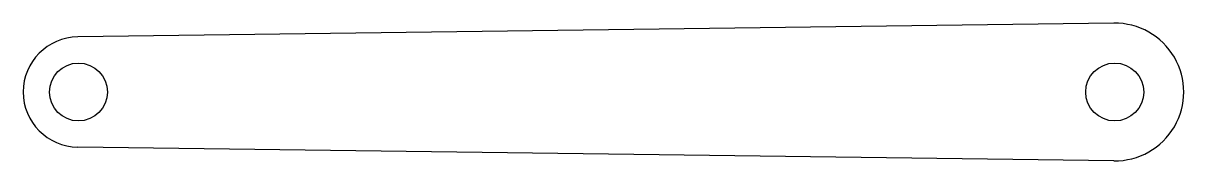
# Model space of a CAD drawing. Header units: millimetres. Extents: x -8 to 160, y -10 to 10.
import ezdxf

# ---------------------------------------------------------------- set-up
doc = ezdxf.new("R2010")
doc.units = ezdxf.units.MM
doc.layers.add('Sketch', color=7, linetype='CONTINUOUS')

msp = doc.modelspace()

# ---------------------------------------------------------------- linework, layer by layer
at = {"layer": 'Sketch'}
for p, q in [((149.867, 9.99911), (-0.106667, 7.99929)), ((149.867, -9.99911), (-0.106667, -7.99929))]:
    msp.add_line(p, q, dxfattribs=at)
for centre in [(0, 0), (150, 0)]:
    msp.add_circle(centre, 4.2, dxfattribs=at)
for centre, radius, start, end in [((150, 0), 10, -90.764, 90.764), ((0, 0), 8, 90.764, -90.764)]:
    msp.add_arc(centre, radius, start, end, dxfattribs=at)

doc.saveas('drawing.dxf')
